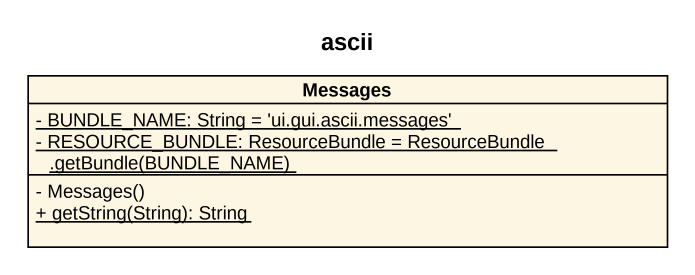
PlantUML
@startuml
title ascii
hide circle
hide empty members
skinparam classAttributeIconSize 0
class Messages {
  {static} - BUNDLE_NAME: String = 'ui.gui.ascii.messages'
  {static} {field} - RESOURCE_BUNDLE: ResourceBundle = ResourceBundle .getBundle(BUNDLE_NAME)
  - Messages()
  {static} + getString(String): String
}
@enduml
